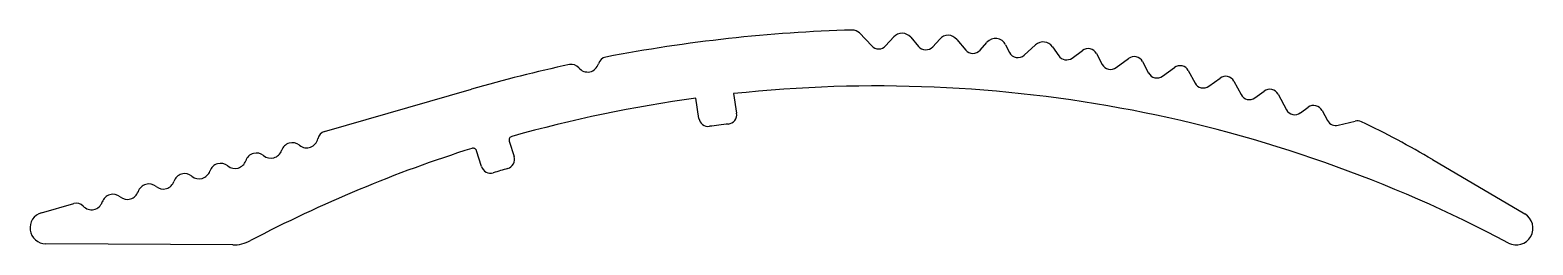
# Model space of a CAD drawing. Extents: x 500.4 to 540.2, y 669.4 to 675.1.
import ezdxf

# ---------------------------------------------------------------- set-up
doc = ezdxf.new("R2010")
doc.units = 0
doc.layers.get('0').update_dxf_attribs({"linetype": 'CONTINUOUS'})

msp = doc.modelspace()

# ---------------------------------------------------------------- linework, layer by layer
for p, q in [((522.376, 674.989), (522.704, 674.645)), ((523.07, 674.649), (523.283, 674.884)), ((523.735, 674.876), (523.94, 674.632)), ((524.316, 674.625), (524.501, 674.829)), ((524.953, 674.82), (525.19, 674.538)), ((525.569, 674.535), (525.751, 674.741)), ((526.245, 674.677), (526.346, 674.475)), ((526.738, 674.401), (527.039, 674.674)), ((527.488, 674.623), (527.651, 674.385)), ((528.004, 674.325), (528.282, 674.527)), ((528.649, 674.443), (528.804, 674.156)), ((529.171, 674.073), (529.503, 674.314)), ((529.87, 674.231), (530.033, 673.929)), ((530.4, 673.845), (530.716, 674.075)), ((531.083, 673.992), (531.26, 673.664)), ((531.627, 673.58), (531.922, 673.794)), ((532.289, 673.711), (532.48, 673.356)), ((508.215, 672.381), (512.106, 673.5)), ((518.128, 672.726), (518.043, 673.261)), ((519.044, 673.383), (519.126, 672.865)), ((532.848, 673.273), (533.092, 673.451)), ((533.459, 673.367), (533.681, 672.956)), ((534.049, 672.872), (534.255, 673.023)), ((534.622, 672.939), (534.769, 672.668)), ((535.049, 672.544), (535.497, 672.654)), ((513.105, 672.123), (513.233, 671.715)), ((512.372, 671.451), (512.242, 671.868)), ((537.551, 671.635), (539.989, 670.198)), ((500.724, 670.229), (501.576, 670.474)), ((505.785, 669.376), (500.838, 669.406))]:
    msp.add_line(p, q)
for centre, radius, start, end in [((523.352, 634.361), 40.722, 91.6377, 100.8864), ((522.195, 674.817), 0.25, 43.6112, 91.6377), ((523.505, 674.682), 0.3, 40.1109, 137.7826), ((524.723, 674.627), 0.3, 40.1109, 137.7826), ((525.977, 674.544), 0.3, 26.4108, 138.7257), ((522.885, 674.817), 0.25, 223.6112, 317.7826), ((524.131, 674.793), 0.25, 220.1109, 317.7826), ((525.382, 674.699), 0.25, 220.1109, 318.7257), ((526.57, 674.586), 0.25, 206.4108, 312.2451), ((527.24, 674.452), 0.3, 34.5734, 132.2451), ((527.857, 674.527), 0.25, 214.5734, 306.0335), ((528.429, 674.325), 0.25, 28.3618, 126.0335), ((523.352, 634.361), 40.722, 102.2692, 106.0308), ((514.751, 673.909), 0.25, 38.9587, 102.2692), ((515.179, 674.255), 0.3, 218.9587, 344.1969), ((515.708, 674.105), 0.25, 100.8864, 164.1969), ((529.024, 674.275), 0.25, 208.3618, 306.0335), ((529.65, 674.112), 0.25, 28.3618, 126.0335), ((530.863, 673.873), 0.25, 28.3618, 126.0335), ((522.847, 637.934), 35.652, 62.0492, 96.1228), ((530.253, 674.048), 0.25, 208.3618, 306.0335), ((531.48, 673.782), 0.25, 208.3618, 306.0335), ((532.069, 673.592), 0.25, 28.3618, 126.0335), ((522.847, 637.934), 35.652, 97.7437, 105.743), ((532.7, 673.475), 0.25, 208.3618, 306.0335), ((533.239, 673.248), 0.25, 28.3618, 126.0335), ((518.879, 672.826), 0.25, 276.4874, 8.9939), ((533.901, 673.074), 0.25, 208.3618, 306.0335), ((534.402, 672.82), 0.25, 28.3618, 126.0335), ((508.284, 672.141), 0.25, 106.0308, 168.9951), ((518.375, 672.765), 0.25, 188.9939, 277.3167), ((522.847, 637.934), 34.867, 96.4874, 97.3167), ((534.989, 672.787), 0.25, 208.3618, 283.8525), ((535.557, 672.412), 0.25, 64.5737, 103.8525), ((525.36, 650.962), 24, 59.4711, 64.5737), ((507.363, 671.782), 0.3, 50.6268, 161.4347), ((507.744, 672.246), 0.3, 230.6268, 348.9951), ((513.201, 672.153), 0.1, 105.743, 197.4001), ((505.845, 671.701), 0.3, 230.6268, 341.4347), ((506.414, 671.51), 0.3, 50.6268, 161.4347), ((522.847, 637.934), 35.652, 107.516, 117.7328), ((506.794, 671.973), 0.3, 230.6268, 341.4347), ((512.147, 671.838), 0.1, 17.4001, 107.516), ((512.994, 671.64), 0.25, 286.2937, 17.4001), ((504.515, 670.964), 0.3, 50.6268, 161.4347), ((504.896, 671.428), 0.3, 230.6268, 341.4347), ((505.464, 671.237), 0.3, 50.6268, 161.4347), ((512.611, 671.526), 0.25, 197.4001, 286.9464), ((522.847, 637.934), 34.867, 106.2937, 106.9464), ((502.997, 670.882), 0.3, 230.6268, 341.4347), ((503.566, 670.691), 0.3, 50.6268, 161.4347), ((503.946, 671.155), 0.3, 230.6268, 341.4347), ((501.646, 670.234), 0.25, 43.0664, 106.0308), ((502.047, 670.609), 0.3, 223.0664, 341.4347), ((502.616, 670.418), 0.3, 50.6268, 161.4347), ((500.84, 669.826), 0.42, 106.0308, 269.6545), ((539.765, 669.817), 0.441, 242.0492, 59.4711), ((505.791, 670.376), 1, 269.6545, 297.7328)]:
    msp.add_arc(centre, radius, start, end)

doc.saveas('drawing.dxf')
